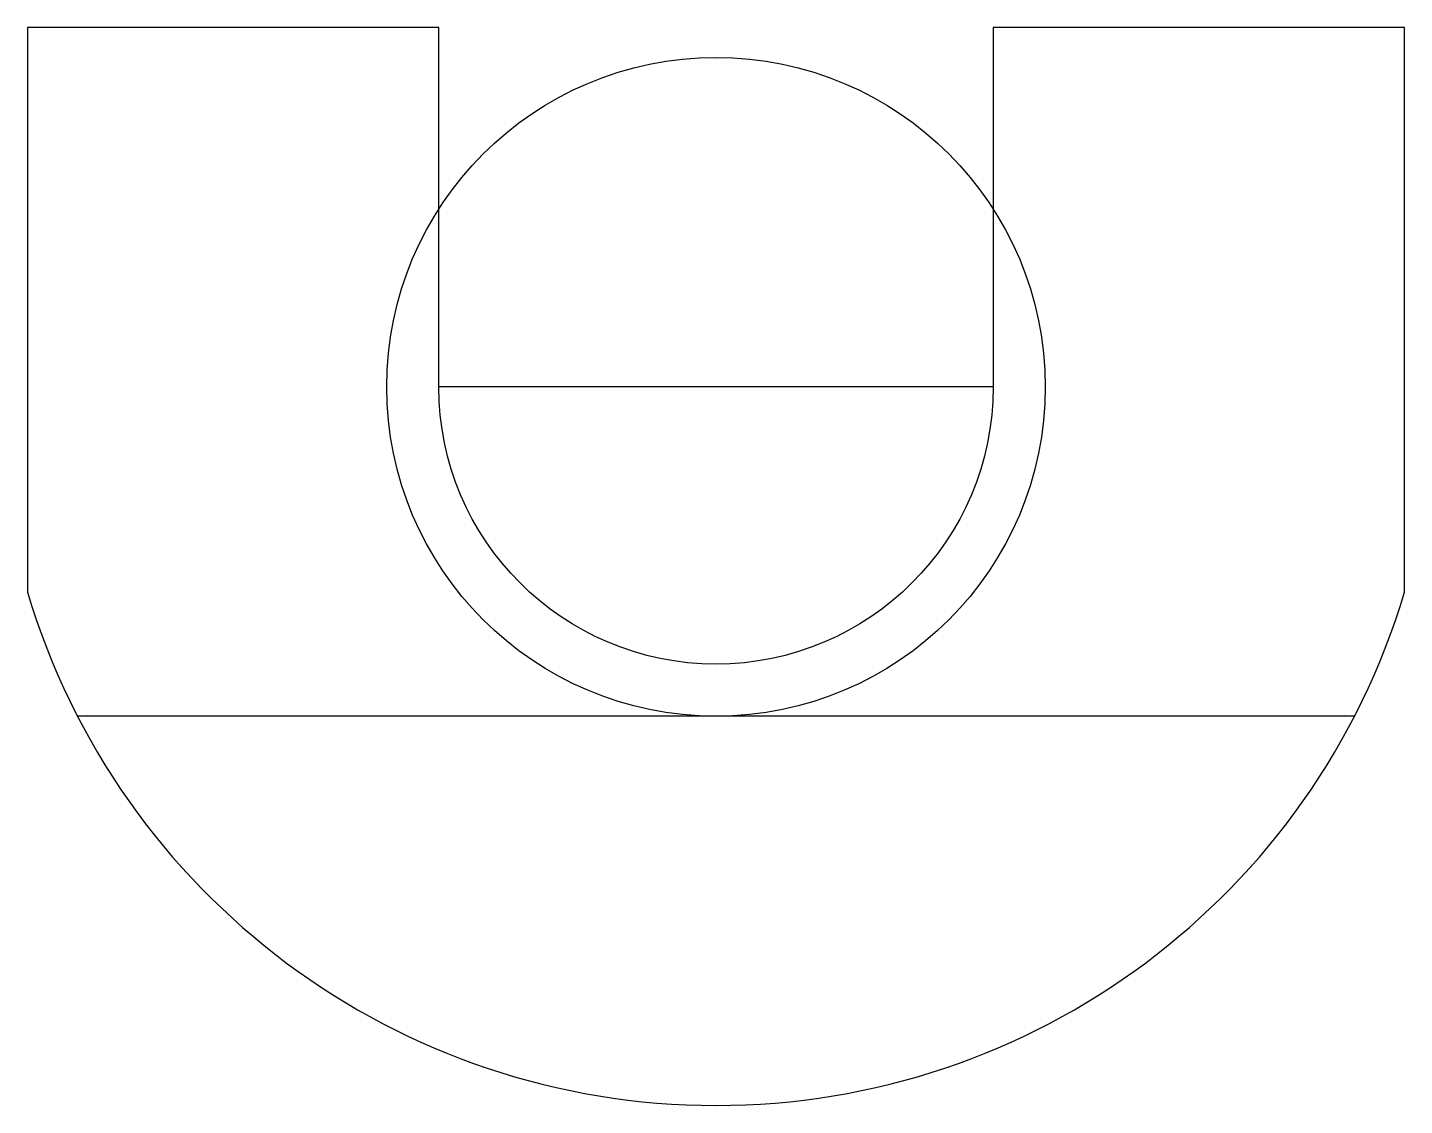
# Model space of a CAD drawing. Header units: millimetres. Extents: x -32 to -9, y 7.1 to 25.1.
import ezdxf

# ---------------------------------------------------------------- set-up
doc = ezdxf.new("R2010")
doc.units = ezdxf.units.MM
doc.layers.get('0').update_dxf_attribs({"linetype": 'CONTINUOUS'})

msp = doc.modelspace()

# ---------------------------------------------------------------- linework, layer by layer
for p, q in [((-15.87, 19.13), (-25.13, 19.13)), ((-9.835, 13.63), (-31.165, 13.63))]:
    msp.add_line(p, q)
msp.add_lwpolyline([(-32, 25.13), (-32, 15.702, 0.745406), (-9, 15.702), (-9, 25.13), (-15.87, 25.13), (-15.87, 19.13, -1), (-25.13, 19.13), (-25.13, 25.13)], format="xyb", close=True)
msp.add_circle((-20.5, 19.13), 5.5)

doc.saveas('drawing.dxf')
